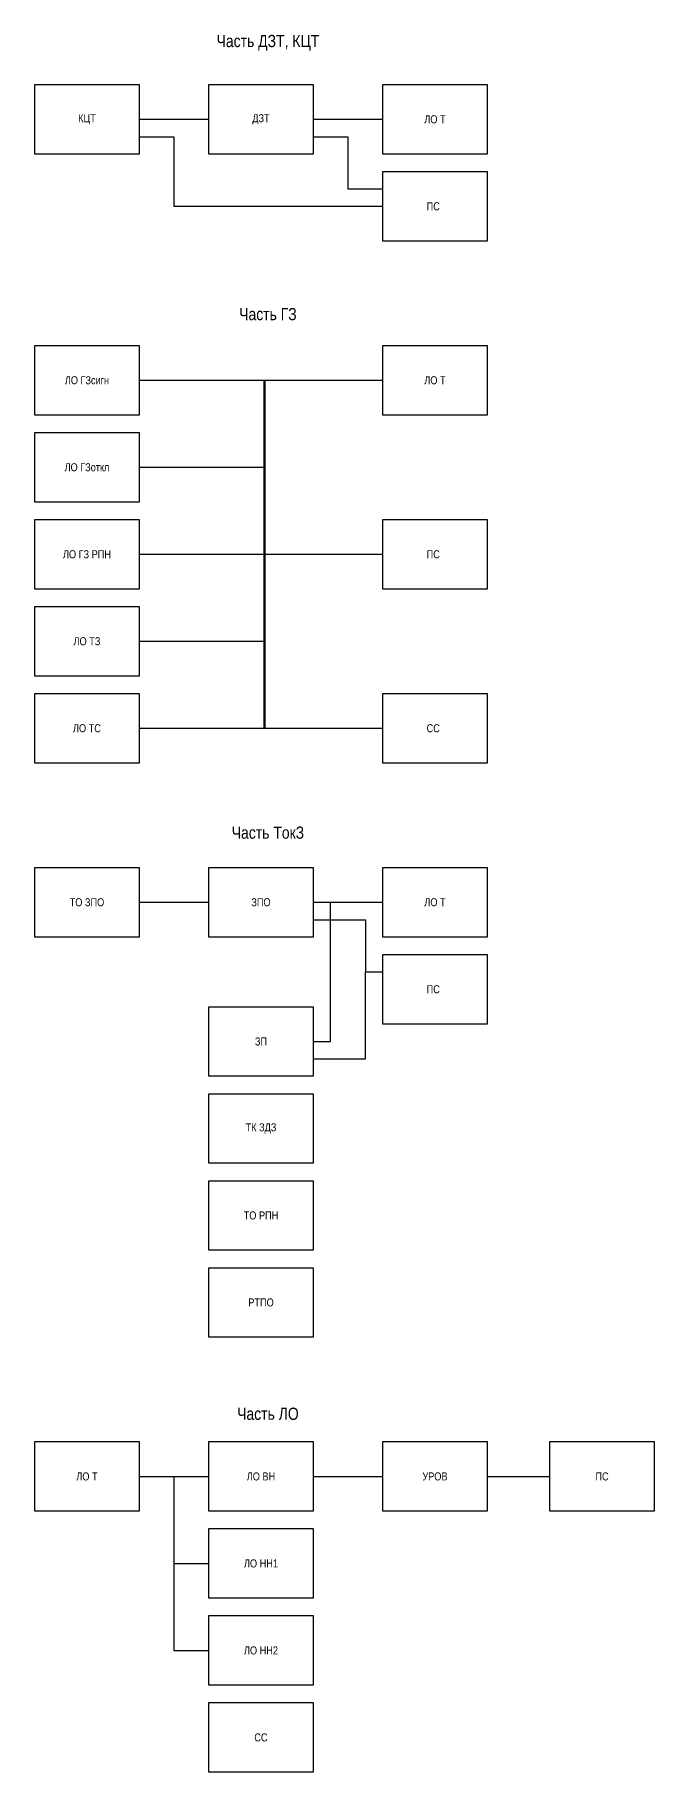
# Model space of a CAD drawing. Header units: millimetres. Extents: x -1143 to 1170, y -154 to 695.
# Drawn here: x -212 to -34, y 67 to 566.3 of the extents above; entities that cross this region are included whole.
import ezdxf

# ---------------------------------------------------------------- set-up
doc = ezdxf.new("R2010")
doc.units = ezdxf.units.MM
doc.layers.add('TEXT', color=7, linetype='Continuous', lineweight=25)
doc.styles.add('2.5_Gost_RD', font='ARIALN.TTF', dxfattribs={"height": 2.5})
doc.styles.add('3.5_Gost_RD', font='ARIALN.TTF', dxfattribs={"height": 3.5})

msp = doc.modelspace()

# ---------------------------------------------------------------- linework, layer by layer
at = {"lineweight": 50, "ltscale": 100}
msp.add_line((-146, 467), (-146, 367), dxfattribs=at)
at = {"ltscale": 100}
msp.add_line((-82, 152), (-64, 152), dxfattribs=at)
at = {"color": 3, "ltscale": 100}
for points in [[(-212, 552), (-182, 552), (-182, 532), (-212, 532)], [(-162, 552), (-132, 552), (-132, 532), (-162, 532)], [(-112, 552), (-82, 552), (-82, 532), (-112, 532)], [(-112, 527), (-82, 527), (-82, 507), (-112, 507)]]:
    msp.add_lwpolyline(points, close=True, dxfattribs=at)
at = {"ltscale": 100}
for points in [[(-182, 542), (-162, 542)], [(-132, 542), (-112, 542)], [(-182, 537), (-172, 537), (-172, 517), (-112, 517)], [(-132, 537), (-122, 537), (-122, 522), (-112, 522)], [(-182, 367), (-146, 367), (-146, 467), (-112, 467)], [(-182, 467), (-146, 467)], [(-182, 442), (-146, 442)], [(-182, 367), (-146, 367), (-146, 417), (-112, 417)], [(-182, 392), (-146, 392), (-146, 417), (-112, 417)], [(-182, 417), (-146, 417)], [(-182, 392), (-146, 392)], [(-182, 367), (-146, 367)], [(-182, 367), (-112, 367)], [(-182, 317), (-162, 317)], [(-182, 152), (-162, 152)], [(-182, 152), (-172, 152), (-172, 127), (-162, 127)], [(-182, 152), (-172, 152), (-172, 102), (-162, 102)], [(-132, 152), (-112, 152)]]:
    msp.add_lwpolyline(points, dxfattribs=at)
for points in [[(-212, 477), (-182, 477), (-182, 457), (-212, 457)], [(-112, 477), (-82, 477), (-82, 457), (-112, 457)], [(-212, 452), (-182, 452), (-182, 432), (-212, 432)], [(-212, 427), (-182, 427), (-182, 407), (-212, 407)], [(-112, 427), (-82, 427), (-82, 407), (-112, 407)], [(-212, 402), (-182, 402), (-182, 382), (-212, 382)], [(-212, 377), (-182, 377), (-182, 357), (-212, 357)], [(-112, 377), (-82, 377), (-82, 357), (-112, 357)], [(-112, 327), (-82, 327), (-82, 307), (-112, 307)], [(-112, 302), (-82, 302), (-82, 282), (-112, 282)], [(-162, 262), (-132, 262), (-132, 242), (-162, 242)], [(-162, 237), (-132, 237), (-132, 217), (-162, 217)], [(-212, 162), (-182, 162), (-182, 142), (-212, 142)], [(-162, 162), (-132, 162), (-132, 142), (-162, 142)], [(-112, 162), (-82, 162), (-82, 142), (-112, 142)], [(-64, 162), (-34, 162), (-34, 142), (-64, 142)], [(-162, 137), (-132, 137), (-132, 117), (-162, 117)], [(-162, 112), (-132, 112), (-132, 92), (-162, 92)], [(-162, 87), (-132, 87), (-132, 67), (-162, 67)]]:
    msp.add_lwpolyline(points, close=True, dxfattribs=at)
at = {"color": 1, "ltscale": 100}
for points in [[(-212, 327), (-182, 327), (-182, 307), (-212, 307)], [(-162, 327), (-132, 327), (-132, 307), (-162, 307)], [(-162, 212), (-132, 212), (-132, 192), (-162, 192)]]:
    msp.add_lwpolyline(points, close=True, dxfattribs=at)
for points in [[(-132, 317), (-112, 317)], [(-132, 277), (-127, 277), (-127, 317), (-112, 317)]]:
    msp.add_lwpolyline(points, dxfattribs=at)
at = {"color": 3, "ltscale": 100}
for points in [[(-132, 312), (-117, 312), (-117, 297), (-112, 297)], [(-132, 272), (-117, 272), (-117, 297), (-113, 297)]]:
    msp.add_lwpolyline(points, dxfattribs=at)
at = {"color": 2, "ltscale": 100}
msp.add_lwpolyline([(-162, 287), (-132, 287), (-132, 267), (-162, 267)], close=True, dxfattribs=at)

# ---------------------------------------------------------------- texts
at = {"color": 30, "ltscale": 100, "true_color": 0xef8637, "char_height": 3.5, "width": 85, "attachment_point": 5, "style": '3.5_Gost_RD'}
for s, insert in [('Часть ДЗТ, КЦТ', (-145, 564)), ('Часть ГЗ', (-145, 486)), ('Часть ТокЗ', (-145, 337)), ('Часть ЛО', (-145, 170))]:
    msp.add_mtext(s, dxfattribs=dict(at, insert=insert))
at = {"layer": 'TEXT', "color": 0, "ltscale": 100, "char_height": 2.3, "attachment_point": 5, "style": '2.5_Gost_RD'}
for s, insert, width in [('{\\C256;КЦТ}', (-197, 542), 30), ('{\\C256;ДЗТ}', (-147, 542), 30), ('{\\C256;ЛО Т}', (-97, 542), 30), ('{\\C256;ПС}', (-97.5, 517), 31), ('{\\C256;ЛО ГЗсигн}', (-197, 467), 30), ('{\\C256;ЛО Т}', (-97, 467), 30), ('{\\C256;ЛО ГЗоткл}', (-197, 442), 30), ('{\\C256;ЛО ГЗ РПН}', (-197, 417), 30), ('{\\C256;ПС}', (-97.5, 417), 31), ('{\\C256;ЛО ТЗ}', (-197, 392), 30), ('{\\C256;ЛО ТС}', (-197, 367), 30), ('{\\C256;СС}', (-97.5, 367), 31), ('{\\C256;ТО ЗПО}', (-197, 317), 30), ('{\\C256;ЗПО}', (-147, 317), 30), ('{\\C256;ЛО Т}', (-97, 317), 30), ('{\\C256;ПС}', (-97.5, 292), 31), ('{\\C256;ЗП}', (-147, 277), 30), ('{\\C256;ТК ЗДЗ}', (-147, 252), 30), ('{\\C256;ТО РПН}', (-147, 227), 30), ('{\\C256;РТПО}', (-147, 202), 30), ('{\\C256;ЛО Т}', (-197, 152), 30), ('{\\C256;ЛО ВН}', (-147, 152), 30), ('{\\C256;УРОВ}', (-97, 152), 30), ('{\\C256;ПС}', (-49, 152), 30), ('{\\C256;ЛО НН1}', (-147, 127), 30), ('{\\C256;ЛО НН2}', (-147, 102), 30), ('{\\C256;СС}', (-147, 77), 30)]:
    msp.add_mtext(s, dxfattribs=dict(at, insert=insert, width=width))

doc.saveas('drawing.dxf')
